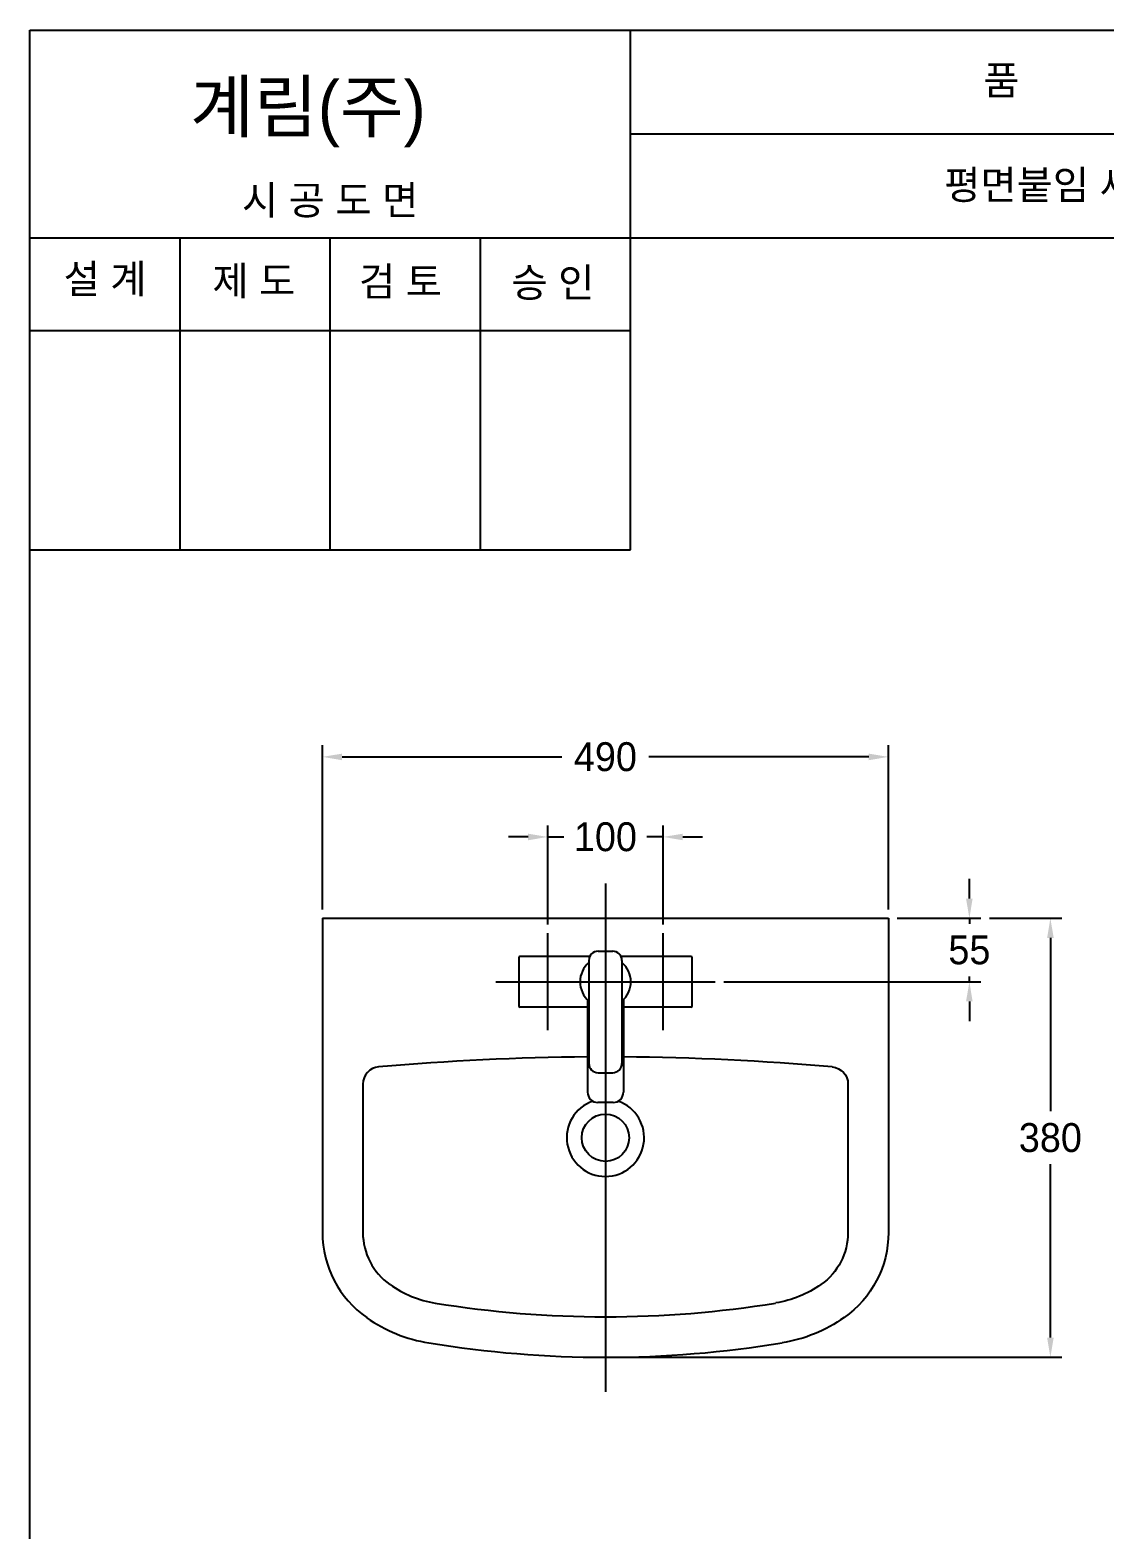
# Model space of a CAD drawing. Header units: millimetres. Extents: x 0 to 3750, y -67 to 2530.
# Drawn here: x 0 to 930, y 1232 to 2530 of the extents above; entities that cross this region are included whole.
import ezdxf
from ezdxf.enums import TextEntityAlignment as Align
from ezdxf.lldxf.tags import DXFTag

# ---------------------------------------------------------------- set-up
doc = ezdxf.new("R2010")
doc.units = ezdxf.units.MM
for name, color, linetype in [('TEXT', 7, 'Continuous'), ('내부선 및 부속', 4, 'Continuous'), ('도각라인', 255, 'Continuous'), ('외형선', 3, 'Continuous'), ('중심선', 1, 'DASHED'), ('치수선', 7, 'Continuous')]:
    doc.layers.add(name, color=color, linetype=linetype)
doc.styles.add('____', font='')
doc.styles.add('타이틀', font='H2GTRM.TTF', dxfattribs={"height": 25})
doc.styles.get('____').set_extended_font_data('굴림')
tags = doc.linetypes.add('DASHDOT', pattern=[70, 31, -13, 13, -13]).pattern_tags.tags
tags[10:11] = [DXFTag(74, 4), DXFTag(75, 0), DXFTag(340, '0'), DXFTag(46, 0.0), DXFTag(50, 0.0), DXFTag(44, 0.0), DXFTag(45, 0.0)]
tags[8:9] = [DXFTag(74, 4), DXFTag(75, 0), DXFTag(340, '0'), DXFTag(46, 0.0), DXFTag(50, 0.0), DXFTag(44, 0.0), DXFTag(45, 0.0)]
tags[6:7] = [DXFTag(74, 4), DXFTag(75, 0), DXFTag(340, '0'), DXFTag(46, 0.0), DXFTag(50, 0.0), DXFTag(44, 0.0), DXFTag(45, 0.0)]
tags[4:5] = [DXFTag(74, 4), DXFTag(75, 0), DXFTag(340, '0'), DXFTag(46, 0.0), DXFTag(50, 0.0), DXFTag(44, 0.0), DXFTag(45, 0.0)]
tags = doc.linetypes.add('DASHED', pattern=[25.72, 12.86, -12.86]).pattern_tags.tags
tags[6:7] = [DXFTag(74, 4), DXFTag(75, 0), DXFTag(340, '0'), DXFTag(46, 0.0), DXFTag(50, 0.0), DXFTag(44, 0.0), DXFTag(45, 0.0)]
tags[4:5] = [DXFTag(74, 4), DXFTag(75, 0), DXFTag(340, '0'), DXFTag(46, 0.0), DXFTag(50, 0.0), DXFTag(44, 0.0), DXFTag(45, 0.0)]
doc.dimstyles.new('MSADIM', dxfattribs={"dimtxt": 33, "dimasz": 17, "dimexe": 10, "dimexo": 7.5, "dimgap": 10, "dimtad": 0, "dimtih": 1, "dimtoh": 1, "dimdec": 0, "dimzin": 1, "dimdsep": 46, "dimtxsty": '____', "dimcen": 11.25, "dimadec": 0, "dimazin": 0, "dimtfac": 1, "dimtdec": 0, "dimtix": 1, "dimtmove": 0, "dimatfit": 3, "dimfxl": 1, "dimtolj": 1, "dimtzin": 1, "dimarcsym": 0})

# ---------------------------------------------------------------- blocks, each defined once
blk = doc.blocks.new('*D10')
at = {"layer": '치수선', "color": 0, "linetype": 'Continuous', "lineweight": -2, "transparency": 16777216}
for p, q in [((431.2, 1831.5), (414.2, 1831.5)), ((448.2, 1755.6), (448.2, 1841.5)), ((448.2, 1831.5), (462.3, 1831.5)), ((548.2, 1831.5), (534.1, 1831.5)), ((548.2, 1755.6), (548.2, 1841.5)), ((565.2, 1831.5), (582.2, 1831.5))]:
    blk.add_line(p, q, dxfattribs=at)
at = {"layer": '치수선', "color": 0, "linetype": 'Continuous', "transparency": 16777216}
for points in [[(431.2, 1834.3), (431.2, 1828.6), (448.2, 1831.5)], [(565.2, 1834.3), (565.2, 1828.6), (548.2, 1831.5)]]:
    blk.add_solid(points, dxfattribs=at)
at = {"layer": '치수선', "color": 0, "linetype": 'Continuous', "transparency": 16777216, "insert": (498.2, 1831.5), "char_height": 25, "attachment_point": 5, "style": '____'}
blk.add_mtext('\\A1;100', dxfattribs=at)
blk = doc.blocks.new('*D11')
at = {"layer": '치수선', "color": 0, "linetype": 'Continuous', "lineweight": -2, "transparency": 16777216}
for p, q in [((253.2, 1768.6), (253.2, 1910.8)), ((743.2, 1768.6), (743.2, 1910.8)), ((270.2, 1900.8), (460.5, 1900.8)), ((726.2, 1900.8), (535.9, 1900.8))]:
    blk.add_line(p, q, dxfattribs=at)
at = {"layer": '치수선', "color": 0, "linetype": 'Continuous', "transparency": 16777216}
for points in [[(270.2, 1903.6), (270.2, 1897.9), (253.2, 1900.8)], [(726.2, 1903.6), (726.2, 1897.9), (743.2, 1900.8)]]:
    blk.add_solid(points, dxfattribs=at)
at = {"layer": '치수선', "color": 0, "linetype": 'Continuous', "transparency": 16777216, "insert": (498.2, 1900.8), "char_height": 25, "attachment_point": 5, "style": '____'}
blk.add_mtext('\\A1;490', dxfattribs=at)
blk = doc.blocks.new('*D12')
at = {"layer": '치수선', "color": 0, "linetype": 'Continuous', "lineweight": -2, "transparency": 16777216}
for p, q in [((813.3, 1778.1), (813.3, 1795.1)), ((750.7, 1761.1), (823.3, 1761.1)), ((813.3, 1761.1), (813.3, 1756.4)), ((600.7, 1706.1), (823.3, 1706.1)), ((813.3, 1706.1), (813.3, 1710.8)), ((813.3, 1689.1), (813.3, 1672.1))]:
    blk.add_line(p, q, dxfattribs=at)
at = {"layer": '치수선', "color": 0, "linetype": 'Continuous', "transparency": 16777216}
for points in [[(810.4, 1778.1), (816.1, 1778.1), (813.3, 1761.1)], [(810.4, 1689.1), (816.1, 1689.1), (813.3, 1706.1)]]:
    blk.add_solid(points, dxfattribs=at)
at = {"layer": '치수선', "color": 0, "linetype": 'Continuous', "transparency": 16777216, "insert": (813.3, 1733.6), "char_height": 25, "attachment_point": 5, "style": '____'}
blk.add_mtext('\\A1;55', dxfattribs=at)
blk = doc.blocks.new('*D13')
at = {"layer": '치수선', "color": 0, "linetype": 'Continuous', "lineweight": -2, "transparency": 16777216}
for p, q in [((830.8, 1761.1), (893.4, 1761.1)), ((883.4, 1744.1), (883.4, 1594)), ((883.4, 1398.1), (883.4, 1548.3)), ((505.7, 1381.1), (893.4, 1381.1))]:
    blk.add_line(p, q, dxfattribs=at)
at = {"layer": '치수선', "color": 0, "linetype": 'Continuous', "transparency": 16777216}
for points in [[(880.6, 1744.1), (886.3, 1744.1), (883.4, 1761.1)], [(880.6, 1398.1), (886.3, 1398.1), (883.4, 1381.1)]]:
    blk.add_solid(points, dxfattribs=at)
at = {"layer": '치수선', "color": 0, "linetype": 'Continuous', "transparency": 16777216, "insert": (883.4, 1571.1), "char_height": 25, "attachment_point": 5, "style": '____'}
blk.add_mtext('\\A1;380', dxfattribs=at)

msp = doc.modelspace()

# ---------------------------------------------------------------- linework, layer by layer
at = {"layer": '내부선 및 부속', "linetype": 'Continuous'}
for p, q in [((423.2, 1727.1), (423.2, 1685.1)), ((484.7, 1728.1), (424.2, 1728.1)), ((491.9, 1732.6), (504.5, 1732.6)), ((572.2, 1728.1), (511.7, 1728.1)), ((573.2, 1685.1), (573.2, 1727.1)), ((483.9, 1724.6), (483.9, 1635.4)), ((512.5, 1724.6), (512.5, 1635.4)), ((482.7, 1690.6), (482.7, 1610.6)), ((513.8, 1690.6), (513.8, 1610.6)), ((482.7, 1684.1), (424.2, 1684.1)), ((572.2, 1684.1), (513.8, 1684.1)), ((491.9, 1627.4), (504.5, 1627.4)), ((288.2, 1617.5), (288.2, 1489.1)), ((708.2, 1617.5), (708.2, 1489.1)), ((504.8, 1601.6), (491.7, 1601.6))]:
    msp.add_line(p, q, dxfattribs=at)
at = {"layer": '내부선 및 부속', "linetype": 'Continuous', "flags": 128}
for points in [[(694.5, 1632.4, -0.388393), (708.2, 1617.5)], [(708.2, 1489.1, -0.244624), (684.8, 1444)], [(684.8, 1444, -0.112827), (645.6, 1428.1)]]:
    msp.add_lwpolyline(points, format="xyb", dxfattribs=at)
at = {"layer": '내부선 및 부속', "linetype": 'Continuous'}
msp.add_circle((498.2, 1571.1), 20.5, dxfattribs=at)
for centre, radius, start, end in [((424.2, 1727.1), 1, 90, 180), ((491.9, 1724.6), 8, 90, 180), ((504.5, 1724.6), 8, 0, 90), ((572.2, 1727.1), 1, 0, 90), ((498.2, 1706.1), 22, 130.593, 229.407), ((498.2, 1706.1), 22, 310.593, 49.407), ((424.2, 1685.1), 1, 180, 270), ((572.2, 1685.1), 1, 270, 0), ((498.2, -568.9), 2210, 90.4031, 95.0968), ((498.2, -568.9), 2210, 84.9032, 89.5969), ((303.2, 1617.5), 15, 95.0968, 180), ((491.9, 1635.4), 8, 180, 270), ((504.5, 1635.4), 8, 270, 0), ((491.7, 1610.6), 9, 180, 270), ((504.8, 1610.6), 9, 270, 0), ((498.2, 1571.1), 33.5, 109.1416, 70.8584), ((343.2, 1489.1), 55, 180, 234.9839), ((366.2, 1521.8), 95, 234.9839, 260.7331), ((498.2, 2331.1), 915, 260.7331, 279.2669)]:
    msp.add_arc(centre, radius, start, end, dxfattribs=at)
at = {"layer": '도각라인', "color": 7}
for p, q in [((0, 0), (0, 2530)), ((0, 2530), (1800, 2530)), ((520, 2080), (520, 2530)), ((520, 2440), (1800, 2440)), ((0, 2350), (1800, 2350)), ((130, 2080), (130, 2350)), ((260, 2080), (260, 2350)), ((390, 2080), (390, 2350)), ((0, 2270), (520, 2270)), ((0, 2080), (520, 2080))]:
    msp.add_line(p, q, dxfattribs=at)
at = {"layer": '외형선', "linetype": 'Continuous'}
for p, q in [((253.2, 1761.1), (743.2, 1761.1)), ((253.2, 1761.1), (253.2, 1489.1)), ((743.2, 1761.1), (743.2, 1489.1))]:
    msp.add_line(p, q, dxfattribs=at)
at = {"layer": '외형선', "linetype": 'Continuous', "flags": 128}
for points in [[(743.2, 1489.1, -0.244624), (704.8, 1415.4)], [(704.8, 1415.4, -0.112827), (651.2, 1393.5)]]:
    msp.add_lwpolyline(points, format="xyb", dxfattribs=at)
at = {"layer": '외형선', "linetype": 'Continuous'}
for centre, radius, start, end in [((343.2, 1489.1), 90, 180, 234.9839), ((366.2, 1521.8), 130, 234.9839, 260.7331), ((498.2, 2331.1), 950, 260.7331, 279.2669)]:
    msp.add_arc(centre, radius, start, end, dxfattribs=at)
at = {"layer": '중심선', "linetype": 'DASHDOT'}
for p, q in [((498.2, 1791.1), (498.2, 1351.1)), ((448.2, 1664.1), (448.2, 1748.1)), ((548.2, 1664.1), (548.2, 1748.1)), ((403.2, 1706.1), (593.2, 1706.1))]:
    msp.add_line(p, q, dxfattribs=at)

# ---------------------------------------------------------------- texts
at = {"layer": 'TEXT', "style": '타이틀'}
for s, p in [('품             명', (915.7, 2486.4)), ('평면붙임 세면기', (905.8, 2396)), ('시 공 도 면', (259.9, 2382.7)), ('설 계', (65, 2314.6)), ('제 도', (193.8, 2312.9)), ('검 토', (320.8, 2312.3)), ('승 인', (452.7, 2311.4))]:
    msp.add_text(s, height=25, dxfattribs=at).set_placement(p, align=Align.MIDDLE_CENTER)
msp.add_text('계림(주)', height=44, dxfattribs=at).set_placement((138.7, 2441.8))

# ---------------------------------------------------------------- dimensions: what is measured, and where the dimension line sits
at = {"layer": '치수선', "linetype": 'Continuous'}
for base, p1, p2, picture, middle in [((743.2, 1900.8), (253.2, 1761.1), (743.2, 1761.1), '*D11', (498.2, 1900.8)), ((548.2, 1831.5), (448.2, 1748.1), (548.2, 1748.1), '*D10', (498.2, 1831.5))]:
    dim = msp.add_linear_dim(base=base, p1=p1, p2=p2, dimstyle='MSADIM', override={"dimtxt": 25}, dxfattribs=at)
    dim.commit()
    dim.dimension.update_dxf_attribs({"geometry": picture, "text_midpoint": middle, "dimtype": 160})
for base, p1, p2, picture, middle in [((813.3, 1761.1), (593.2, 1706.1), (743.2, 1761.1), '*D12', (813.3, 1733.6)), ((883.4, 1761.1), (498.2, 1381.1), (823.3, 1761.1), '*D13', (883.4, 1571.1))]:
    dim = msp.add_linear_dim(base=base, p1=p1, p2=p2, angle=90, dimstyle='MSADIM', override={"dimtxt": 25}, dxfattribs=at)
    dim.commit()
    dim.dimension.update_dxf_attribs({"geometry": picture, "text_midpoint": middle, "dimtype": 160})

doc.saveas('drawing.dxf')
